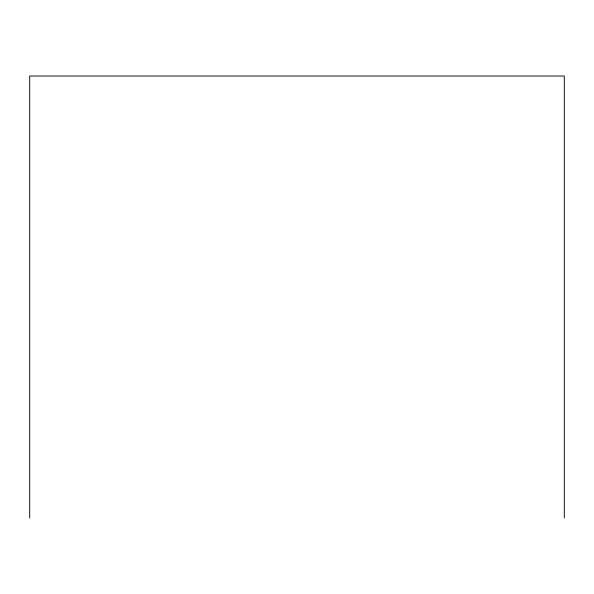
<?xml version="1.0" encoding="UTF-8"?>
<svg xmlns="http://www.w3.org/2000/svg" width="594" height="594" viewBox="0 0 594 594"><rect width="100%" height="100%" fill="white"/><g stroke="black" fill="none" stroke-linecap="round" stroke-linejoin="round"><path stroke-width="0.89" d="M564.3 517.975L564.3 76.025L29.7 76.025L29.7 517.975"/></g></svg>
